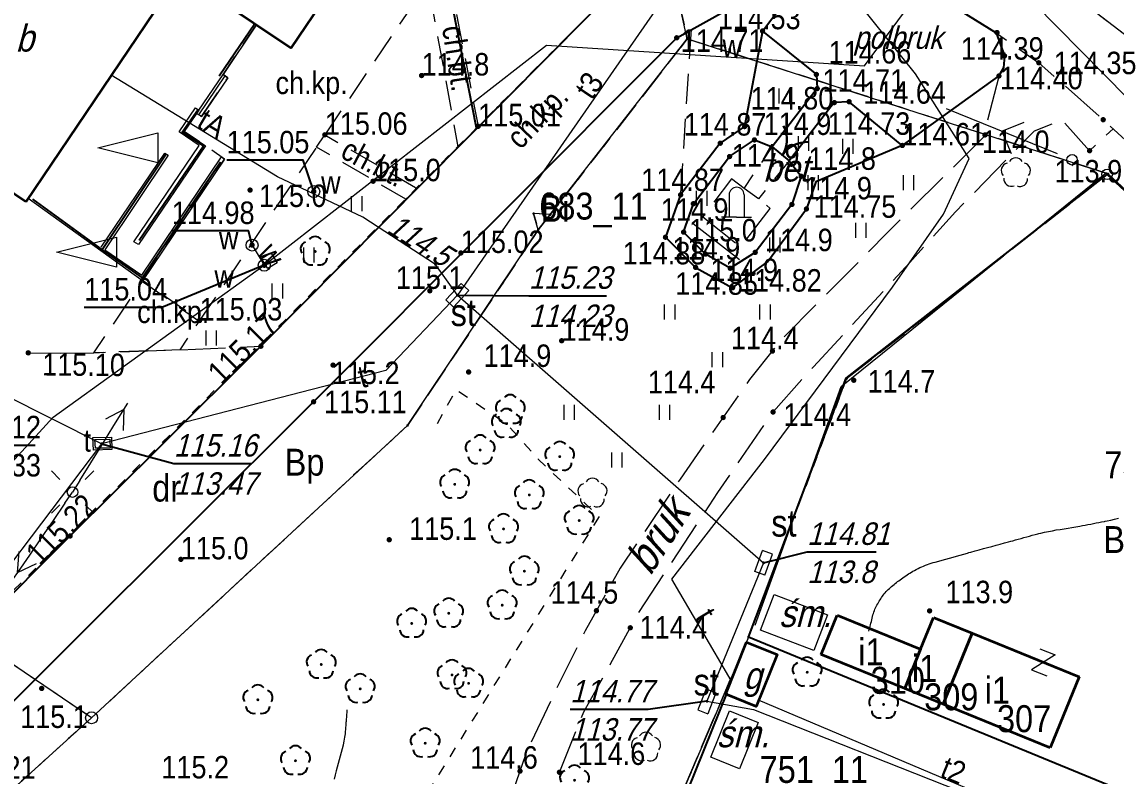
# Model space of a CAD drawing. Extents: x 6512885 to 6513481, y 5959590 to 5960000.
# Drawn here: x 6513349.7 to 6513422.7, y 5959840.3 to 5959890.6 of the extents above; entities that cross this region are included whole.
import ezdxf
from ezdxf.enums import TextEntityAlignment as Align

# ---------------------------------------------------------------- set-up
doc = ezdxf.new("R2010")
doc.units = 0
doc.header["$MEASUREMENT"] = 0
for name, pattern in [('2.0_1.0', [3, 2, -1]), ('217-1000', [2.8, 2.1, -0.7]), ('218-1000', [1.4, 0.7, -0.7]), ('219-1000', [0]), ('mz3.0_1.0', [4, 3, -1])]:
    doc.linetypes.add(name, pattern=pattern)
doc.layers.get('0').update_dxf_attribs({"color": 2, "linetype": 'CONTINUOUS', "lineweight": 5})
for name, color, linetype in [('202-Punkt graniczny stabilizowany trwale', 7, 'CONTINUOUS'), ('203-Punkt załamania granicy działki nie stabilizowany', 7, 'CONTINUOUS'), ('210-Oznaczenie użytku', 7, 'CONTINUOUS'), ('211-Nr działki', 7, 'CONTINUOUS'), ('217-Granica konturu klasyfikcyjnego', 7, 'CONTINUOUS'), ('218-Granica użytku', 7, 'CONTINUOUS'), ('219-Linia granicy', 7, 'CONTINUOUS'), ('312-Budynek (powierzchnia)', 7, 'CONTINUOUS'), ('312-Numer ewidencyjny budynku', 7, 'CONTINUOUS'), ('312-Numer ewidencyjny budynku-Atr124', 7, 'CONTINUOUS'), ('352-schody (powierzchnia)', 7, 'CONTINUOUS'), ('432-Jezdnia', 7, 'CONTINUOUS'), ('433-Chodnik', 7, 'CONTINUOUS'), ('449-Ściana oporowa rysunek', 7, 'CONTINUOUS'), ('510-Podpora jednosłupowa symb.-SEPOW', 7, 'CONTINUOUS'), ('516-Kierunek linii eN-SEPOW', 7, 'CONTINUOUS'), ('626-Punkt rzędnej przewodu-STPOD', 7, 'CONTINUOUS'), ('626-Punkt rzędnej przewodu-STPOD-Atr2', 7, 'CONTINUOUS'), ('626-Punkt rzędnej przewodu-STPOD-Atr3', 7, 'CONTINUOUS'), ('811-Warstwica ciągła linia', 7, 'CONTINUOUS'), ('903-Żywopłot', 7, 'CONTINUOUS'), ('905-Brama w ogrodzeniu', 7, 'CONTINUOUS'), ('926-Drzewo liściaste niepomierzone', 7, 'CONTINUOUS'), ('940-Trawnik symb.', 7, 'CONTINUOUS'), ('940-Trawnik symb. poj.', 7, 'CONTINUOUS'), ('991-Przehaczenie', 7, 'CONTINUOUS'), ('996-Tekst dodatkowy mały', 7, 'CONTINUOUS'), ('chodnik (powierzchnia)', 7, 'CONTINUOUS'), ('chodnik (powierzchnia)-Atr17', 7, 'CONTINUOUS'), ('drzewo liściaste (punkt)', 7, 'CONTINUOUS'), ('jezdnia (powierzchnia)', 7, 'CONTINUOUS'), ('komora podziemna - przewód wodociągowy (powierzchnia)', 7, 'CONTINUOUS'), ('krawężnik (linia)', 7, 'CONTINUOUS'), ('latarnia (punkt)', 7, 'CONTINUOUS'), ('ogrodzenie trwałe (linia)', 7, 'CONTINUOUS'), ('plac (powierzchnia)', 7, 'CONTINUOUS'), ('podjazd dla osób niepełnosprawnych (powierzchnia)', 7, 'CONTINUOUS'), ('podjazd dla osób niepełnosprawnych (powierzchnia) - symbol', 7, 'CONTINUOUS'), ('pomnik (punkt)', 7, 'CONTINUOUS'), ('przewód elektroenergetyczny niskiego napięcia (linia) - symbol', 7, 'CONTINUOUS'), ('przewód telekomunikacyjny (linia)', 7, 'CONTINUOUS'), ('przewód telekomunikacyjny (linia)-Atr1', 7, 'CONTINUOUS'), ('przewód wodociągowy (linia)', 7, 'CONTINUOUS'), ('przewód wodociągowy (linia)-Atr1', 7, 'CONTINUOUS'), ('punkt o określonej wysokości (sieć kanalizacyjna)-Atr2', 7, 'CONTINUOUS'), ('punkt o określonej wysokości (sieć kanalizacyjna)-Atr3', 7, 'CONTINUOUS'), ('punkt o określonej wysokości (sieć wodociągowa)', 7, 'CONTINUOUS'), ('punkt o określonej wysokości (sieć wodociągowa)-Atr2', 7, 'CONTINUOUS'), ('punkt wysokościowy naturalny', 7, 'CONTINUOUS'), ('punkt wysokościowy naturalny-Atr2', 7, 'CONTINUOUS'), ('punkt wysokościowy sztuczny', 7, 'CONTINUOUS'), ('punkt wysokościowy sztuczny-Atr2', 7, 'CONTINUOUS'), ('studzienka - przewód telekomunikacyjny (powierzchnia)', 7, 'CONTINUOUS'), ('szafa sterownicza - siec telekomunikacyjna (punkt)', 7, 'CONTINUOUS'), ('szafa sterownicza - siec telekomunikacyjna (punkt)-Atr17', 7, 'CONTINUOUS'), ('właz - siec telekomunikacyjna (powierzchnia)', 7, 'CONTINUOUS'), ('właz - siec telekomunikacyjna (powierzchnia)-Atr17', 7, 'CONTINUOUS'), ('właz okrągły - siec wodociągowa (punkt)', 7, 'CONTINUOUS'), ('właz okrągły - siec wodociągowa (punkt)-Atr17', 7, 'CONTINUOUS')]:
    doc.layers.add(name, color=color, linetype=linetype)
doc.styles.get("Standard").update_dxf_attribs({"font": 'txt', "width": 0.75})
doc.linetypes.add('902-1000', pattern='A,5,0,[1,ksztalty.shx,S=1,R=0,X=0,Y=0],5', length=10)
doc.linetypes.add('903-1000', pattern='A,0,-0.001,0,[6,ksztalty.shx,S=1,R=0,X=0,Y=0],-4.5', length=4.501)

# ---------------------------------------------------------------- blocks, each defined once
blk = doc.blocks.new('PW02')
at = {"linetype": 'Continuous', "lineweight": 13}
h = blk.add_hatch(color=0, dxfattribs=at)
edge = h.paths.add_edge_path()
edge.add_arc((0, 0), 0.18, 0, 360)
blk = doc.blocks.new('PW01')
at = {"linetype": 'Continuous', "lineweight": 13}
h = blk.add_hatch(color=0, dxfattribs=at)
edge = h.paths.add_edge_path()
edge.add_arc((0, 0), 0.18, 0, 360)
blk = doc.blocks.new('SM01')
at = {"color": 0, "linetype": 'Continuous', "lineweight": 13}
for p, q in [((-0.848, 0.848), (-1.414, 1.414)), ((0.849, 0.848), (1.414, 1.414)), ((-0.848, -0.849), (-1.414, -1.414)), ((0.849, -0.849), (1.414, -1.414))]:
    blk.add_line(p, q, dxfattribs=at)
blk.add_circle((0, 0), 0.35, dxfattribs=at)
blk = doc.blocks.new('621')
at = {"linetype": 'Continuous', "lineweight": 0}
h = blk.add_hatch(color=0, dxfattribs=at)
edge = h.paths.add_edge_path()
edge.add_arc((0, 0), 0.1, 0, 360)
blk = doc.blocks.new('940P')
at = {"color": 0, "linetype": 'Continuous', "lineweight": 0}
for p, q in [((-0.35, -0.5), (-0.35, 0.5)), ((0.35, -0.5), (0.35, 0.5))]:
    blk.add_line(p, q, dxfattribs=at)
blk = doc.blocks.new('US22')
at = {"color": 0, "linetype": 'Continuous', "lineweight": 0}
blk.add_circle((0, 0), 0.4, dxfattribs=at)
blk = doc.blocks.new('OP021')
at = {"linetype": 'Continuous', "lineweight": 13}
h = blk.add_hatch(color=0, dxfattribs=at)
edge = h.paths.add_edge_path()
edge.add_arc((0, 0), 0.1, 0, 360)
at = {"color": 0, "linetype": 'Continuous', "lineweight": -3}
for centre, start, end in [((0, 0.5), 38.316, 141.684), ((-0.476, 0.154), 110.388, 213.756), ((0.476, 0.154), 326.244, 69.612), ((-0.294, -0.404), 182.272, 285.64), ((0.294, -0.404), 254.36, 357.728), ((0.294, -0.404), 254.36, 357.728)]:
    blk.add_arc(centre, 0.5, start, end, dxfattribs=at)
blk = doc.blocks.new('US19')
at = {"color": 0, "linetype": 'Continuous', "lineweight": 13}
for p, q in [((-0.75, -0.35), (-0.75, 0.35)), ((-0.75, 0.35), (0.75, 0.35)), ((0.75, -0.35), (0.75, 0.35)), ((-0.75, -0.35), (0.75, -0.35))]:
    blk.add_line(p, q, dxfattribs=at)
blk = doc.blocks.new('926')
at = {"color": 0, "linetype": 'Continuous', "lineweight": 0}
for centre, start, end in [((0.007, 0.5), 30.77, 149.231), ((-0.469, 0.152), 103.052, 221.335), ((0.482, 0.157), 318.939, 77.555), ((-0.292, -0.401), 174.173, 292.616), ((0.296, -0.408), 246.131, 4.522)]:
    blk.add_arc(centre, 0.5, start, end, dxfattribs=at)
blk = doc.blocks.new('940')
at = {"color": 0, "linetype": 'Continuous', "lineweight": 0}
for p, q in [((-3.53, 2.68), (-3.53, 3.68)), ((-2.83, 2.68), (-2.83, 3.68)), ((2.83, 2.68), (2.83, 3.68)), ((3.53, 2.68), (3.53, 3.68)), ((-0.35, -0.5), (-0.35, 0.5)), ((0.35, -0.5), (0.35, 0.5))]:
    blk.add_line(p, q, dxfattribs=at)
blk = doc.blocks.new('OO04')
at = {"color": 0, "linetype": 'Continuous', "lineweight": 13}
for p, q in [((-0.5, 1.5), (-0.5, 0)), ((0.5, 1.5), (0.5, 0)), ((0, 0), (-1, 0)), ((0, 0), (1, 0))]:
    blk.add_line(p, q, dxfattribs=at)
blk.add_arc((0, 1.5), 0.5, 0, 180, dxfattribs=at)
blk = doc.blocks.new('905')
at = {"color": 0, "linetype": 'Continuous', "lineweight": 30}
for centre, start, end in [((-2, 0), 0, 60), ((2, 0), 120, 180)]:
    blk.add_arc(centre, 2, start, end, dxfattribs=at)
blk = doc.blocks.new('991')
at = {"color": 0, "linetype": 'Continuous', "lineweight": 0}
for p, q in [((-0.55, 0.75), (0.55, 0.75)), ((0.55, 0.75), (-0.55, -0.75)), ((-0.55, -0.75), (0.55, -0.75))]:
    blk.add_line(p, q, dxfattribs=at)
blk = doc.blocks.new('510')
at = {"color": 0, "linetype": 'Continuous', "lineweight": 0}
blk.add_circle((0, 0), 0.35, dxfattribs=at)
blk = doc.blocks.new('516')
at = {"color": 0, "linetype": 'Continuous', "lineweight": 0}
for p, q in [((5.05, 0), (3.919, 1.131)), ((1.05, 0), (9.05, 0)), ((5.05, 0), (3.919, -1.131))]:
    blk.add_line(p, q, dxfattribs=at)
blk = doc.blocks.new('BP15')
at = {"color": 0, "linetype": 'Continuous', "lineweight": 13}
blk.add_lwpolyline([(0, -1), (-4, 0), (0, 1), (0, -1)], close=True, dxfattribs=at)
blk = doc.blocks.new('PE04')
at = {"color": 0, "linetype": 'Continuous', "lineweight": 13}
for p, q in [((0.9, 0), (0, 0)), ((0.9, 0), (2.3, 0)), ((2.3, 0), (3.7, 0)), ((3.7, 0), (5.1, 0)), ((5.1, 0), (6.5, 0)), ((6.5, 0), (5.288, 0.7)), ((6.5, 0), (5.288, -0.7)), ((6.5, 0), (7, 0))]:
    blk.add_line(p, q, dxfattribs=at)
blk = doc.blocks.new('203')
at = {"linetype": 'Continuous', "lineweight": 0}
h = blk.add_hatch(color=0, dxfattribs=at)
edge = h.paths.add_edge_path()
edge.add_arc((0, 0), 0.09, 0, 360)
blk = doc.blocks.new('202')
at = {"color": 0, "linetype": 'Continuous', "lineweight": 0}
blk.add_circle((0, 0), 0.4, dxfattribs=at)

msp = doc.modelspace()

# ---------------------------------------------------------------- linework, layer by layer
at = {"layer": '217-Granica konturu klasyfikcyjnego', "color": 3, "linetype": '217-1000', "lineweight": 13, "flags": 128}
for points in [[(6513394.07, 5959889.49), (6513384.93, 5959877.75)], [(6513422.16, 5959880.47), (6513394.07, 5959889.49)], [(6513404.71, 5959866.8), (6513422.16, 5959880.47)], [(6513384.93, 5959877.75), (6513384.13, 5959876.74)], [(6513384.13, 5959876.74), (6513375.4, 5959863.67)], [(6513398.16, 5959849.54), (6513404.71, 5959866.8)], [(6513375.4, 5959863.67), (6513354.31, 5959844.15)], [(6513389.55, 5959829.3), (6513398.16, 5959849.54)], [(6513354.31, 5959844.15), (6513277.37, 5959774.45)]]:
    msp.add_lwpolyline(points, dxfattribs=at)
at = {"layer": '218-Granica użytku', "color": 3, "linetype": '218-1000', "lineweight": 13, "flags": 128}
for points in [[(6513408.26, 5959901.28), (6513430.04, 5959884.61)], [(6513392.81, 5959895.21), (6513393.98, 5959889.9)], [(6513364.82, 5959868.3), (6513390.13, 5959893.71)], [(6513369.13, 5959865.25), (6513393.37, 5959889.56)], [(6513394.07, 5959889.49), (6513384.93, 5959877.75)], [(6513393.37, 5959889.56), (6513393.98, 5959889.9)], [(6513393.98, 5959889.9), (6513394.07, 5959889.49)], [(6513422.16, 5959880.47), (6513394.07, 5959889.49)], [(6513422.16, 5959880.47), (6513404.71, 5959866.8)], [(6513445.49, 5959858.87), (6513422.16, 5959880.47)], [(6513384.93, 5959877.75), (6513383.82, 5959877.82)], [(6513383.82, 5959877.82), (6513384.13, 5959876.74)], [(6513384.13, 5959876.74), (6513384.93, 5959877.75)], [(6513384.13, 5959876.74), (6513375.4, 5959863.67)], [(6513346.13, 5959849.7), (6513364.82, 5959868.3)], [(6513404.71, 5959866.8), (6513398.16, 5959849.54)], [(6513377.4, 5959863.81), (6513378.65, 5959866.07), (6513382, 5959863.79), (6513384.13, 5959861.41), (6513388.19, 5959857.58), (6513353.04, 5959801.06)], [(6513350.53, 5959846.71), (6513369.13, 5959865.25)], [(6513375.4, 5959863.67), (6513354.31, 5959844.15)], [(6513350.53, 5959846.71), (6513346.13, 5959849.7)], [(6513398.16, 5959849.54), (6513389.55, 5959829.3)], [(6513398.16, 5959849.54), (6513426.13, 5959838.03)], [(6513350.53, 5959846.71), (6513344.5, 5959840.69)], [(6513354.31, 5959844.15), (6513350.53, 5959846.71)], [(6513354.31, 5959844.15), (6513277.37, 5959774.45)]]:
    msp.add_lwpolyline(points, dxfattribs=at)
at = {"layer": '219-Linia granicy', "color": 7, "linetype": '219-1000', "lineweight": 13, "flags": 128}
for points in [[(6513394.07, 5959889.49), (6513377.85, 5959963.02)], [(6513408.26, 5959901.28), (6513430.04, 5959884.61)], [(6513384.93, 5959877.75), (6513394.07, 5959889.49)], [(6513394.07, 5959889.49), (6513422.16, 5959880.47)], [(6513422.16, 5959880.47), (6513404.71, 5959866.8)], [(6513445.49, 5959858.87), (6513422.16, 5959880.47)], [(6513384.13, 5959876.74), (6513383.82, 5959877.82)], [(6513384.93, 5959877.75), (6513383.82, 5959877.82)], [(6513384.13, 5959876.74), (6513384.93, 5959877.75)], [(6513354.31, 5959844.15), (6513306.36, 5959876.67)], [(6513375.4, 5959863.67), (6513384.13, 5959876.74)], [(6513398.16, 5959849.54), (6513404.71, 5959866.8)], [(6513354.31, 5959844.15), (6513375.4, 5959863.67)], [(6513398.16, 5959849.54), (6513389.55, 5959829.3)], [(6513398.16, 5959849.54), (6513426.13, 5959838.03)], [(6513354.31, 5959844.15), (6513277.37, 5959774.45)]]:
    msp.add_lwpolyline(points, dxfattribs=at)
at = {"layer": '312-Budynek (powierzchnia)', "color": 7, "linetype": 'Continuous', "lineweight": 35, "flags": 128}
for points in [[(6513372.56, 5959896.19), (6513367.61, 5959888.86)], [(6513360.19, 5959893.86), (6513349.91, 5959878.6)], [(6513367.61, 5959888.86), (6513360.19, 5959893.86)], [(6513349.91, 5959878.6), (6513348.47, 5959879.59)], [(6513403.01, 5959848.38), (6513404.07, 5959851)], [(6513404.07, 5959851), (6513409.65, 5959848.73)], [(6513409.65, 5959848.73), (6513410.51, 5959850.84)], [(6513410.51, 5959850.84), (6513413.09, 5959849.79)], [(6513413.09, 5959849.79), (6513411.16, 5959845.06)], [(6513411.16, 5959845.06), (6513413.09, 5959849.79)], [(6513413.09, 5959849.79), (6513420.23, 5959846.88)], [(6513409.65, 5959848.73), (6513408.59, 5959846.1)], [(6513408.59, 5959846.1), (6513409.65, 5959848.73)], [(6513408.59, 5959846.1), (6513403.01, 5959848.38)], [(6513420.23, 5959846.88), (6513418.3, 5959842.15)], [(6513411.16, 5959845.06), (6513408.59, 5959846.1)], [(6513418.3, 5959842.15), (6513411.16, 5959845.06)]]:
    msp.add_lwpolyline(points, dxfattribs=at)
msp.add_lwpolyline([(6513398.03, 5959849.2), (6513400.07, 5959848.38), (6513398.68, 5959844.91), (6513396.64, 5959845.73)], close=True, dxfattribs=at)
at = {"layer": '352-schody (powierzchnia)', "color": 7, "linetype": 'Continuous', "lineweight": 18}
for p, q in [((6513361.46, 5959884.73), (6513363.09, 5959887.11)), ((6513361.48, 5959884.41), (6513363.23, 5959887.01)), ((6513363.4, 5959886.89), (6513361.65, 5959884.31)), ((6513363.09, 5959887.11), (6513363.4, 5959886.89)), ((6513361.32, 5959884.51), (6513361.46, 5959884.73)), ((6513361.65, 5959884.31), (6513361.32, 5959884.51))]:
    msp.add_line(p, q, dxfattribs=at)
at = {"layer": '449-Ściana oporowa rysunek', "color": 7, "linetype": 'Continuous', "lineweight": 13, "flags": 128}
for points in [[(6513399.88, 5959852.39), (6513403.44, 5959851.02), (6513402.53, 5959848.64), (6513398.97, 5959850.01)], [(6513396.9, 5959844.62), (6513398.81, 5959843.84), (6513397.55, 5959840.75), (6513395.64, 5959841.52)]]:
    msp.add_lwpolyline(points, close=True, dxfattribs=at)
at = {"layer": '626-Punkt rzędnej przewodu-STPOD-Atr2', "color": 30, "flags": 128}
for points in [[(6513378.73, 5959872.37), (6513383.5, 5959872.33), (6513388.687, 5959872.33)], [(6513354.98, 5959862.45), (6513359.81, 5959861.13), (6513365.007, 5959861.13)], [(6513399.17, 5959854.5), (6513402.08, 5959855.23), (6513406.682, 5959855.23)], [(6513395.39, 5959845.25), (6513391.46, 5959844.71), (6513386.263, 5959844.71)]]:
    msp.add_lwpolyline(points, dxfattribs=at)
at = {"layer": '811-Warstwica ciągła linia', "color": 32, "linetype": 'Continuous', "lineweight": 13, "flags": 128}
for points in [[(6513406.2, 5959849.93), (6513406.227, 5959850.039), (6513406.254, 5959850.148), (6513406.281, 5959850.257), (6513406.308, 5959850.366), (6513406.335, 5959850.475), (6513406.362, 5959850.584), (6513406.389, 5959850.693), (6513406.416, 5959850.802), (6513406.443, 5959850.911), (6513406.47, 5959851.02), (6513406.497, 5959851.116), (6513406.528, 5959851.211), (6513406.564, 5959851.304), (6513406.603, 5959851.396), (6513406.646, 5959851.487), (6513406.691, 5959851.576), (6513406.739, 5959851.665), (6513406.788, 5959851.754), (6513406.839, 5959851.842), (6513406.89, 5959851.93), (6513406.942, 5959852.016), (6513406.994, 5959852.101), (6513407.049, 5959852.185), (6513407.105, 5959852.267), (6513407.162, 5959852.347), (6513407.223, 5959852.426), (6513407.285, 5959852.502), (6513407.351, 5959852.577), (6513407.419, 5959852.65), (6513407.49, 5959852.72), (6513407.565, 5959852.79), (6513407.641, 5959852.858), (6513407.718, 5959852.925), (6513407.796, 5959852.99), (6513407.875, 5959853.054), (6513407.954, 5959853.117), (6513408.034, 5959853.179), (6513408.116, 5959853.24), (6513408.197, 5959853.3), (6513408.28, 5959853.36), (6513408.374, 5959853.427), (6513408.467, 5959853.494), (6513408.561, 5959853.561), (6513408.655, 5959853.626), (6513408.75, 5959853.691), (6513408.845, 5959853.754), (6513408.942, 5959853.815), (6513409.04, 5959853.876), (6513409.139, 5959853.934), (6513409.24, 5959853.99), (6513409.361, 5959854.054), (6513409.482, 5959854.115), (6513409.605, 5959854.175), (6513409.728, 5959854.231), (6513409.853, 5959854.285), (6513409.978, 5959854.336), (6513410.104, 5959854.384), (6513410.232, 5959854.429), (6513410.36, 5959854.471), (6513410.49, 5959854.51), (6513410.62, 5959854.547), (6513410.859, 5959854.615), (6513411.098, 5959854.683), (6513411.337, 5959854.751), (6513411.576, 5959854.818), (6513411.814, 5959854.885), (6513412.053, 5959854.952), (6513412.293, 5959855.019), (6513412.532, 5959855.085), (6513412.771, 5959855.15), (6513412.88, 5959855.18), (6513413.011, 5959855.216), (6513413.29, 5959855.292), (6513413.569, 5959855.368), (6513413.848, 5959855.444), (6513414.127, 5959855.52), (6513414.406, 5959855.596), (6513414.685, 5959855.672), (6513414.964, 5959855.748), (6513415.243, 5959855.824), (6513415.522, 5959855.9), (6513415.67, 5959855.94), (6513415.801, 5959855.976), (6513415.987, 5959856.027), (6513416.174, 5959856.079), (6513416.361, 5959856.131), (6513416.547, 5959856.183), (6513416.734, 5959856.235), (6513416.921, 5959856.286), (6513417.108, 5959856.337), (6513417.296, 5959856.387), (6513417.483, 5959856.436), (6513417.54, 5959856.45), (6513417.671, 5959856.482), (6513417.929, 5959856.541), (6513418.188, 5959856.595), (6513418.448, 5959856.644), (6513418.708, 5959856.69), (6513418.969, 5959856.733), (6513419.23, 5959856.776), (6513419.492, 5959856.818), (6513419.752, 5959856.862), (6513420.013, 5959856.907), (6513420.14, 5959856.93), (6513420.273, 5959856.955), (6513420.456, 5959856.989), (6513420.639, 5959857.022), (6513420.822, 5959857.056), (6513421.005, 5959857.09), (6513421.188, 5959857.124), (6513421.371, 5959857.158), (6513421.554, 5959857.192), (6513421.737, 5959857.226), (6513421.92, 5959857.261), (6513421.97, 5959857.27), (6513422.103, 5959857.296), (6513422.353, 5959857.351), (6513422.602, 5959857.412), (6513422.85, 5959857.479)], [(6513370.522, 5959840.049), (6513370.593, 5959840.338), (6513370.66, 5959840.61), (6513370.664, 5959840.627), (6513370.728, 5959840.873), (6513370.795, 5959841.119), (6513370.864, 5959841.364), (6513370.932, 5959841.609), (6513371, 5959841.855), (6513371.063, 5959842.101), (6513371.122, 5959842.348), (6513371.174, 5959842.596), (6513371.218, 5959842.846), (6513371.25, 5959843.08), (6513371.252, 5959843.097), (6513371.261, 5959843.181), (6513371.269, 5959843.265), (6513371.277, 5959843.349), (6513371.284, 5959843.433), (6513371.29, 5959843.517), (6513371.296, 5959843.601), (6513371.302, 5959843.685), (6513371.309, 5959843.769), (6513371.315, 5959843.853), (6513371.32, 5959843.92), (6513371.321, 5959843.938), (6513371.327, 5959844.014), (6513371.333, 5959844.09), (6513371.339, 5959844.166), (6513371.345, 5959844.242), (6513371.351, 5959844.318), (6513371.357, 5959844.394), (6513371.363, 5959844.47), (6513371.369, 5959844.546), (6513371.375, 5959844.622), (6513371.38, 5959844.68)]]:
    msp.add_lwpolyline(points, dxfattribs=at)
at = {"layer": '903-Żywopłot', "color": 7, "linetype": '903-1000', "lineweight": 13, "flags": 128}
for points in [[(6513398.6, 5959850.34), (6513404.35, 5959866.28), (6513422.07, 5959880.57)], [(6513394.47, 5959877.15), (6513397.57, 5959874.75)]]:
    msp.add_lwpolyline(points, dxfattribs=at)
at = {"layer": 'chodnik (powierzchnia)', "color": 7, "linetype": '2.0_1.0', "lineweight": 18, "flags": 128}
for points in [[(6513357.59, 5959873.43), (6513357.7, 5959873.33), (6513363.19, 5959881.45), (6513361.91, 5959882.35), (6513360.48, 5959883.31), (6513361.32, 5959884.51), (6513361.65, 5959884.31), (6513363.4, 5959886.89), (6513363.09, 5959887.11), (6513365.3, 5959890.41), (6513367.61, 5959888.86), (6513372.56, 5959896.19), (6513372.43, 5959896.28), (6513376.06, 5959901.67), (6513377.15, 5959900.86), (6513380.4, 5959898.68), (6513376.76, 5959893.27), (6513369.88, 5959883.08), (6513369.32, 5959882.26), (6513361.52, 5959870.68)], [(6513376.76, 5959893.27), (6513377.91, 5959894.98), (6513380.12, 5959883.65), (6513378.79, 5959882.28)], [(6513369.32, 5959882.26), (6513369.88, 5959883.08), (6513376.02, 5959879.51), (6513375.29, 5959878.78)], [(6513357.71, 5959873.29), (6513361.49, 5959870.64), (6513360.19, 5959868.72), (6513354.45, 5959868.53)]]:
    msp.add_lwpolyline(points, close=True, dxfattribs=at)
msp.add_lwpolyline([(6513394.33, 5959890.14), (6513393.62, 5959879.19)], dxfattribs=at)
at = {"layer": 'jezdnia (powierzchnia)', "color": 7, "linetype": 'mz3.0_1.0', "lineweight": 18, "flags": 128}
for points in [[(6513406.07, 5959895.23), (6513406.11, 5959895.23), (6513414.7, 5959889.9), (6513417.54, 5959887.89), (6513421.84, 5959884.09), (6513448.14, 5959859.89)], [(6513414.87, 5959886.97), (6513413.82, 5959882.9), (6513407.42, 5959876.53), (6513400.38, 5959869.41), (6513398.23, 5959866.74), (6513393.6, 5959860.09), (6513389.6, 5959854.15), (6513387.26, 5959849.95), (6513385.25, 5959845.91), (6513383.35, 5959841.86), (6513381.52, 5959836.65), (6513380.3, 5959833.48), (6513378.79, 5959826.8), (6513376.41, 5959816.94), (6513373.83, 5959806.19), (6513372.16, 5959798.98), (6513369.33, 5959786.71), (6513366.43, 5959774.36), (6513363.92, 5959763.66), (6513361.4, 5959751.48), (6513359.83, 5959744.17)], [(6513362.56, 5959743.18), (6513365.51, 5959757.03), (6513369.63, 5959776.37), (6513372.13, 5959786.97), (6513375.4, 5959801.18), (6513378.35, 5959813.43), (6513382.01, 5959828.52), (6513382.81, 5959832.41), (6513384.9, 5959838.92), (6513387.16, 5959844.54), (6513388.96, 5959847.75), (6513390.8, 5959851.13), (6513396.12, 5959859.19), (6513399.82, 5959864.6), (6513402.49, 5959867.59), (6513408.94, 5959874.56), (6513411.97, 5959877.93), (6513417.25, 5959883.34), (6513419.1, 5959884.07), (6513420.93, 5959882.02), (6513422.5, 5959883.48)], [(6513397.87, 5959879.5), (6513397.02, 5959880.13), (6513395.12, 5959877.6), (6513397.64, 5959875.6), (6513399.61, 5959878.17), (6513398.83, 5959878.8)]]:
    msp.add_lwpolyline(points, dxfattribs=at)
msp.add_lwpolyline([(6513399.75, 5959882.28), (6513400.87, 5959881.34), (6513398.83, 5959878.8), (6513397.87, 5959879.5)], close=True, dxfattribs=at)
at = {"layer": 'komora podziemna - przewód wodociągowy (powierzchnia)', "color": 5, "linetype": 'Continuous', "lineweight": 18, "flags": 128}
msp.add_lwpolyline([(6513366.27, 5959875.2), (6513366.69, 5959874.54), (6513366.08, 5959874.15), (6513365.66, 5959874.81)], close=True, dxfattribs=at)
at = {"layer": 'krawężnik (linia)', "color": 7, "linetype": 'Continuous', "lineweight": 25, "flags": 128}
for points in [[(6513316.24, 5959812.53), (6513344.5, 5959840.69), (6513369.13, 5959865.25), (6513393.37, 5959889.56), (6513401.97, 5959894.36), (6513402.31, 5959894.3), (6513403.99, 5959895.16), (6513406.07, 5959895.23), (6513401.6, 5959904.9), (6513399.83, 5959904.95)], [(6513399.83, 5959904.95), (6513397.02, 5959900.88), (6513398.44, 5959899.95), (6513398.85, 5959898.6), (6513390.13, 5959893.71), (6513365.61, 5959868.96)], [(6513380.01, 5959883.55), (6513377.16, 5959898.06)], [(6513399.1, 5959890.01), (6513402.35, 5959894.31), (6513404.02, 5959895.2), (6513406.11, 5959895.23), (6513414.7, 5959889.9), (6513415.25, 5959888.35), (6513415.18, 5959887.56), (6513414.88, 5959887.01), (6513408.43, 5959882.37), (6513402.65, 5959879.94), (6513402.03, 5959878.13)], [(6513399.1, 5959890.01), (6513397.9, 5959883.63), (6513396.28, 5959882.52), (6513393.63, 5959879.07), (6513392.62, 5959876.24), (6513394.63, 5959874.23), (6513397.1, 5959872.87), (6513399.42, 5959874.59), (6513402.03, 5959878.13)], [(6513399.1, 5959890.01), (6513402.69, 5959887.11), (6513402.75, 5959886.17), (6513399.75, 5959882.28)], [(6513408.43, 5959882.37), (6513404.88, 5959885.29), (6513403.89, 5959885.23), (6513400.87, 5959881.34)], [(6513347.09, 5959850.52), (6513352.88, 5959856.29), (6513358.96, 5959862.34), (6513365.61, 5959868.96)]]:
    msp.add_lwpolyline(points, dxfattribs=at)
at = {"layer": 'ogrodzenie trwałe (linia)', "color": 7, "linetype": '902-1000', "lineweight": 25, "flags": 128}
for points in [[(6513362.82, 5959887.03), (6513365.2, 5959890.51)], [(6513357.49, 5959876.04), (6513361.77, 5959882.34), (6513360.36, 5959883.26), (6513361.4, 5959884.75)], [(6513359.29, 5959881.78), (6513355.02, 5959875.4)], [(6513350.36, 5959878.79), (6513355.02, 5959875.4), (6513357.68, 5959873.52), (6513362.91, 5959881.27)], [(6513396.71, 5959845.81), (6513389.97, 5959829.1), (6513416.52, 5959816.18), (6513418.57, 5959815.53)]]:
    msp.add_lwpolyline(points, dxfattribs=at)
for points in [[(6513398.56, 5959882.74), (6513399.75, 5959882.28), (6513400.87, 5959881.34), (6513401.68, 5959880.31), (6513401.06, 5959878.43), (6513398.61, 5959875.23), (6513396.94, 5959874.17), (6513395.29, 5959875.12), (6513393.83, 5959876.58), (6513394.48, 5959878.48), (6513396.9, 5959881.63)], [(6513445.49, 5959858.87), (6513439.69, 5959839.59), (6513426.13, 5959838.03), (6513398.16, 5959849.54), (6513404.69, 5959866.83), (6513422.1, 5959880.44)]]:
    msp.add_lwpolyline(points, close=True, dxfattribs=at)
at = {"layer": 'plac (powierzchnia)', "color": 7, "linetype": 'mz3.0_1.0', "lineweight": 18, "flags": 128}
msp.add_lwpolyline([(6513352.25, 5959868.5), (6513354.45, 5959868.53), (6513360.19, 5959868.72), (6513365.61, 5959868.96), (6513358.96, 5959862.34), (6513352.88, 5959856.29), (6513347.09, 5959850.52), (6513341.7, 5959845.14), (6513335.77, 5959839.22), (6513329.68, 5959833.13), (6513323.14, 5959826.6), (6513321.66, 5959825.09), (6513318.78, 5959827.04), (6513318.58, 5959827.24), (6513318.48, 5959827.56), (6513318.45, 5959827.87), (6513318.58, 5959828.14), (6513323.5, 5959835.44), (6513327.56, 5959841.52), (6513327.69, 5959841.81), (6513327.78, 5959842.09), (6513327.79, 5959842.38), (6513327.68, 5959842.65), (6513327.51, 5959842.87), (6513327.23, 5959843.1), (6513322.97, 5959846.04), (6513318.18, 5959849.16), (6513317.81, 5959849.33), (6513317.58, 5959849.33), (6513317.3, 5959849.3), (6513317.04, 5959849.21), (6513316.84, 5959849.06), (6513315.91, 5959847.6), (6513315.83, 5959847.46), (6513301.02, 5959857.43), (6513301.01, 5959857.74), (6513301.36, 5959863.6), (6513306.31, 5959873.61), (6513310.75, 5959882.53), (6513316.89, 5959890.34), (6513320.7, 5959886.32), (6513327.05, 5959881.94), (6513331.11, 5959879.26), (6513334.17, 5959877.14), (6513335, 5959876.58), (6513335.19, 5959876.85), (6513341.76, 5959872.37), (6513341.65, 5959872.1), (6513343.21, 5959871.13), (6513344.98, 5959870.1), (6513346.28, 5959869.47), (6513347.76, 5959868.92), (6513348.98, 5959868.64), (6513350.08, 5959868.52)], close=True, dxfattribs=at)
at = {"layer": 'podjazd dla osób niepełnosprawnych (powierzchnia)', "color": 7, "linetype": 'Continuous', "lineweight": 18, "flags": 128}
msp.add_lwpolyline([(6513354.95, 5959875.57), (6513359.21, 5959881.85), (6513359.43, 5959881.72), (6513355.19, 5959875.4), (6513357.66, 5959873.7), (6513362.98, 5959881.61), (6513363.19, 5959881.45), (6513357.7, 5959873.33), (6513350.07, 5959878.83), (6513360.19, 5959893.86), (6513365.3, 5959890.41), (6513363.09, 5959887.11)], dxfattribs=at)
msp.add_lwpolyline([(6513357.44, 5959875.76), (6513357.14, 5959875.94), (6513361.49, 5959882.36), (6513360.15, 5959883.28), (6513361.24, 5959884.88), (6513361.46, 5959884.73), (6513360.48, 5959883.31), (6513361.91, 5959882.35)], close=True, dxfattribs=at)
at = {"layer": 'przewód telekomunikacyjny (linia)', "color": 30, "linetype": 'Continuous', "lineweight": 18, "flags": 128}
for points in [[(6513393.04, 5959853.41), (6513399.22, 5959861.39), (6513407.77, 5959872.91), (6513411.17, 5959877.77), (6513412.9, 5959881.49), (6513409.31, 5959887.16), (6513400.92, 5959897.61), (6513393.29, 5959920.88), (6513385.53, 5959940.46), (6513379.74, 5959959.35), (6513378.12, 5959963.06), (6513374.502, 5959968.09)], [(6513386.26, 5959945.02), (6513400.52, 5959914.36), (6513399.92, 5959902.91), (6513378.73, 5959872.37)], [(6513378.73, 5959872.37), (6513377.27, 5959874.43), (6513372.41, 5959877.59), (6513366.72, 5959880.27), (6513355.61, 5959887.06)], [(6513354.98, 5959862.45), (6513332.14, 5959873.93), (6513314.63, 5959848.92), (6513314.81, 5959846.89)], [(6513378.73, 5959872.37), (6513373.95, 5959867.34), (6513354.98, 5959862.45)], [(6513378.73, 5959872.37), (6513399.17, 5959854.5), (6513395.39, 5959845.25), (6513398.5, 5959844.7), (6513425.96, 5959833.83), (6513438.35, 5959831.16)], [(6513354.98, 5959862.45), (6513333.54, 5959834.13), (6513323.49, 5959840.28)], [(6513397, 5959846.64), (6513393.04, 5959853.41)], [(6513425.96, 5959833.83), (6513398.84, 5959845.33)]]:
    msp.add_lwpolyline(points, dxfattribs=at)
at = {"layer": 'przewód wodociągowy (linia)', "color": 5, "linetype": 'Continuous', "lineweight": 18, "flags": 128}
for points in [[(6513422.06, 5959923.96), (6513407.84, 5959901.41), (6513443.81, 5959864.89)], [(6513324.62, 5959834.52), (6513351.74, 5959864.23), (6513365.84, 5959874.37), (6513384.67, 5959889.06), (6513405.91, 5959887.68), (6513412.52, 5959896.64)], [(6513365.02, 5959875.72), (6513365.84, 5959874.37)]]:
    msp.add_lwpolyline(points, dxfattribs=at)
at = {"layer": 'punkt o określonej wysokości (sieć kanalizacyjna)-Atr2', "color": 7, "flags": 128}
msp.add_lwpolyline([(6513344.38, 5959862.97), (6513345.41, 5959862.35), (6513350.533, 5959862.35)], dxfattribs=at)
at = {"layer": 'punkt o określonej wysokości (sieć wodociągowa)-Atr2', "color": 7, "flags": 128}
for points in [[(6513369.14, 5959879.29), (6513368.44, 5959881.38), (6513363.328, 5959881.38)], [(6513365.02, 5959875.72), (6513364.79, 5959876.66), (6513359.667, 5959876.66)], [(6513365.84, 5959874.37), (6513359, 5959871.55), (6513353.824, 5959871.55)]]:
    msp.add_lwpolyline(points, dxfattribs=at)
at = {"layer": 'studzienka - przewód telekomunikacyjny (powierzchnia)', "color": 30, "linetype": 'Continuous', "lineweight": 18, "flags": 128}
msp.add_lwpolyline([(6513354.39, 5959862.87), (6513355.64, 5959862.89), (6513355.67, 5959862.06), (6513354.43, 5959862.02)], close=True, dxfattribs=at)
at = {"layer": 'właz - siec telekomunikacyjna (powierzchnia)', "color": 7, "linetype": 'Continuous', "lineweight": 13, "flags": 128}
msp.add_lwpolyline([(6513354.52, 5959862.74), (6513355.52, 5959862.75), (6513355.55, 5959862.15), (6513354.57, 5959862.15)], close=True, dxfattribs=at)

# ---------------------------------------------------------------- block references
at = {"layer": '202-Punkt graniczny stabilizowany trwale', "color": 7, "linetype": 'Continuous', "lineweight": 13}
msp.add_blockref('202', (6513354.31, 5959844.15), dxfattribs=at)
at = {"layer": '203-Punkt załamania granicy działki nie stabilizowany', "color": 7, "linetype": 'Continuous', "lineweight": 13}
for p in [(6513394.07, 5959889.49), (6513422.16, 5959880.47), (6513383.82, 5959877.82), (6513384.93, 5959877.75), (6513384.13, 5959876.74), (6513404.71, 5959866.8), (6513375.4, 5959863.67), (6513398.16, 5959849.54)]:
    msp.add_blockref('203', p, dxfattribs=at)
at = {"layer": '510-Podpora jednosłupowa symb.-SEPOW', "color": 7, "linetype": 'Continuous', "lineweight": 13}
for p in [(6513419.76, 5959881.41), (6513422.1, 5959880.44)]:
    msp.add_blockref('510', p, dxfattribs=at)
at = {"layer": '516-Kierunek linii eN-SEPOW', "color": 7, "linetype": 'Continuous', "lineweight": 13, "rotation": 157.857}
msp.add_blockref('516', (6513419.76, 5959881.41), dxfattribs=at)
at = {"layer": '626-Punkt rzędnej przewodu-STPOD', "color": 30, "linetype": 'Continuous', "lineweight": 13}
for p in [(6513377.27, 5959874.43), (6513378.73, 5959872.37), (6513354.98, 5959862.45), (6513399.17, 5959854.5), (6513395.39, 5959845.25)]:
    msp.add_blockref('621', p, dxfattribs=at)
at = {"layer": '905-Brama w ogrodzeniu', "color": 7, "linetype": 'Continuous', "lineweight": 25, "rotation": 327.439}
msp.add_blockref('905', (6513400.41, 5959881.68), dxfattribs=at)
at = {"layer": '926-Drzewo liściaste niepomierzone', "color": 7, "linetype": 'Continuous', "lineweight": 18}
for p in [(6513416, 5959880.54), (6513387.74, 5959859.14), (6513391.31, 5959842.18)]:
    msp.add_blockref('926', p, dxfattribs=at)
at = {"layer": '940-Trawnik symb.', "color": 7, "linetype": 'Continuous', "lineweight": 13}
for p in [(6513405.67, 5959876.71), (6513396.09, 5959868.07), (6513389.38, 5959861.37)]:
    msp.add_blockref('940', p, dxfattribs=at)
at = {"layer": '940-Trawnik symb. poj.', "color": 7, "linetype": 'Continuous', "lineweight": 13}
for p in [(6513400.56, 5959885.68), (6513401.84, 5959882.5), (6513404.8, 5959882.32), (6513395.05, 5959878.83), (6513372.02, 5959878.49), (6513368.82, 5959875.06), (6513399.93, 5959875.73), (6513366.72, 5959872.66), (6513362.3, 5959869.51)]:
    msp.add_blockref('940P', p, dxfattribs=at)
at = {"layer": '991-Przehaczenie', "color": 7, "linetype": 'Continuous', "lineweight": 13, "rotation": 338.642}
msp.add_blockref('991', (6513417.84, 5959847.85), dxfattribs=at)
at = {"layer": 'drzewo liściaste (punkt)', "color": 94, "linetype": 'Continuous', "lineweight": 13}
for p in [(6513369.24, 5959875.29), (6513382.26, 5959864.72), (6513382, 5959863.79), (6513380.25, 5959862.03), (6513385.56, 5959861.59), (6513378.55, 5959859.74), (6513383.53, 5959859.03), (6513386.86, 5959857.32), (6513381.81, 5959856.76), (6513383.2, 5959853.94), (6513381.72, 5959851.67), (6513375.68, 5959850.45), (6513378.15, 5959851.13), (6513369.64, 5959847.71), (6513378.37, 5959847.01), (6513402.08, 5959847.19), (6513372.24, 5959846.08), (6513379.48, 5959846.45), (6513365.41, 5959845.35), (6513407.18, 5959845.04), (6513376.58, 5959842.45), (6513367.92, 5959841.28), (6513386.55, 5959839.98)]:
    msp.add_blockref('OP021', p, dxfattribs=at)
at = {"layer": 'latarnia (punkt)', "color": 7, "linetype": 'Continuous', "lineweight": 18}
msp.add_blockref('SM01', (6513353.04, 5959859.22), dxfattribs=at)
at = {"layer": 'podjazd dla osób niepełnosprawnych (powierzchnia) - symbol', "color": 7, "linetype": 'Continuous', "lineweight": 18}
for p in [(6513358.73, 5959882.21), (6513355.97, 5959875.25)]:
    msp.add_blockref('BP15', p, dxfattribs=at)
at = {"layer": 'pomnik (punkt)', "color": 7, "linetype": 'Continuous', "lineweight": 13}
msp.add_blockref('OO04', (6513397.37, 5959877.58), dxfattribs=at)
at = {"layer": 'przewód elektroenergetyczny niskiego napięcia (linia) - symbol', "color": 1, "linetype": 'Continuous', "lineweight": 18}
for rotation in [58.165, 235.61]:
    msp.add_blockref('PE04', (6513353.04, 5959859.22), dxfattribs=dict(at, rotation=rotation))
at = {"layer": 'punkt o określonej wysokości (sieć wodociągowa)', "color": 5, "linetype": 'Continuous', "lineweight": 13}
for p in [(6513369.14, 5959879.29), (6513365.02, 5959875.72), (6513365.84, 5959874.37)]:
    msp.add_blockref('PW01', p, dxfattribs=at)
at = {"layer": 'punkt wysokościowy naturalny', "color": 7, "linetype": 'Continuous', "lineweight": 13}
for p in [(6513376.34, 5959887.04), (6513398.56, 5959882.74), (6513413.95, 5959883.07), (6513420.93, 5959882.02), (6513396.9, 5959881.63), (6513373.1, 5959879.98), (6513401.68, 5959880.31), (6513364.89, 5959879.39), (6513394.48, 5959878.48), (6513401.06, 5959878.43), (6513393.83, 5959876.58), (6513395.29, 5959875.12), (6513398.61, 5959875.23), (6513396.94, 5959874.17), (6513376.89, 5959872.66), (6513385.69, 5959869.33), (6513399.76, 5959868.64), (6513370.43, 5959867.7), (6513379.48, 5959867.24), (6513405.19, 5959866.69), (6513399.8, 5959864.57), (6513396.47, 5959864.2), (6513374.18, 5959856.04), (6513360.27, 5959854.73), (6513388.01, 5959851.3), (6513410.25, 5959851.29), (6513390.27, 5959850.16), (6513350.98, 5959846.11), (6513382.91, 5959840.59), (6513385.54, 5959840.51)]:
    msp.add_blockref('PW01', p, dxfattribs=at)
at = {"layer": 'punkt wysokościowy sztuczny', "color": 7, "linetype": 'Continuous', "lineweight": 13}
for p in [(6513399.1, 5959890.01), (6513393.37, 5959889.56), (6513414.75, 5959889.91), (6513415.25, 5959888.35), (6513417.54, 5959887.89), (6513402.69, 5959887.11), (6513414.88, 5959887.01), (6513402.75, 5959886.17), (6513403.89, 5959885.23), (6513404.88, 5959885.29), (6513380.12, 5959883.65), (6513397.9, 5959883.63), (6513421.84, 5959884.09), (6513369.88, 5959883.08), (6513396.28, 5959882.52), (6513408.43, 5959882.37), (6513393.63, 5959879.07), (6513402.03, 5959878.13), (6513392.62, 5959876.24), (6513378.96, 5959875.19), (6513394.63, 5959874.23), (6513397.1, 5959872.87), (6513361.52, 5959870.68), (6513365.61, 5959868.96), (6513350.08, 5959868.52), (6513369.13, 5959865.25), (6513352.88, 5959856.29)]:
    msp.add_blockref('PW02', p, dxfattribs=at)
at = {"layer": 'szafa sterownicza - siec telekomunikacyjna (punkt)', "color": 7, "linetype": 'Continuous', "lineweight": 18}
for p, rotation in [((6513378.73, 5959872.37), 47.276), ((6513399.17, 5959854.5), 70.017), ((6513395.39, 5959845.25), 248.356)]:
    msp.add_blockref('US19', p, dxfattribs=dict(at, rotation=rotation))
at = {"layer": 'właz okrągły - siec wodociągowa (punkt)', "color": 7, "linetype": 'Continuous', "lineweight": 13}
for p in [(6513369.14, 5959879.29), (6513365.02, 5959875.72), (6513365.84, 5959874.37)]:
    msp.add_blockref('US22', p, dxfattribs=at)

# ---------------------------------------------------------------- texts
at = {"layer": '210-Oznaczenie użytku', "color": 3, "linetype": 'Continuous', "lineweight": 18, "width": 0.9}
for s, p in [('Bi', (6513384.28, 5959877.27)), ('Bp', (6513367.2, 5959860.32)), ('dr', (6513358.36, 5959858.59)), ('B', (6513421.85, 5959855.15))]:
    msp.add_text(s, height=1.8, dxfattribs=at).set_placement(p)
at = {"layer": '211-Nr działki', "color": 7, "linetype": 'Continuous', "lineweight": 18, "width": 0.9}
for s, p in [('683_11', (6513384.2, 5959877.42)), ('752_11', (6513421.91, 5959860.15)), ('751_11', (6513398.91, 5959839.8))]:
    msp.add_text(s, height=1.8, dxfattribs=at).set_placement(p)
at = {"layer": '312-Numer ewidencyjny budynku', "color": 7, "linetype": 'Continuous', "lineweight": 18, "width": 0.9}
for s, p in [('310', (6513406.32, 5959847.55)), ('309', (6513409.89, 5959846.45)), ('307', (6513414.75, 5959844.99))]:
    msp.add_text(s, height=1.8, dxfattribs=at).set_placement(p, align=Align.TOP_LEFT)
at = {"layer": '312-Numer ewidencyjny budynku-Atr124', "color": 7, "width": 0.9}
for p in [(6513406.33, 5959848.55), (6513409.91, 5959847.45), (6513414.77, 5959845.99)]:
    msp.add_text('i1', height=1.8, dxfattribs=at).set_placement(p, align=Align.MIDDLE_CENTER)
at = {"layer": '432-Jezdnia', "color": 7, "linetype": 'Continuous', "lineweight": 18, "oblique": 15, "width": 0.9}
msp.add_text('polbruk', height=1.5, dxfattribs=at).set_placement((6513405.18, 5959888.82))
msp.add_text('bruk', height=2.16, rotation=57.397, dxfattribs=at).set_placement((6513389.79, 5959854.73), align=Align.TOP_LEFT)
at = {"layer": '433-Chodnik', "color": 7, "linetype": 'Continuous', "lineweight": 18, "oblique": 15, "width": 0.9}
msp.add_text('bet.', height=1.8, dxfattribs=at).set_placement((6513399.14, 5959879.96))
at = {"layer": '626-Punkt rzędnej przewodu-STPOD-Atr2', "color": 30, "oblique": 15, "width": 0.9}
msp.add_text('114.5', height=1.5, rotation=-32.236, dxfattribs=at).set_placement((6513373.93, 5959876.61))
for s, p in [('115.23', (6513383.5, 5959872.345)), ('115.16', (6513359.81, 5959861.145)), ('114.81', (6513402.08, 5959855.245)), ('114.77', (6513386.263, 5959844.725))]:
    msp.add_text(s, height=1.5, dxfattribs=at).set_placement(p, align=Align.BOTTOM_LEFT)
at = {"layer": '626-Punkt rzędnej przewodu-STPOD-Atr3', "color": 30, "oblique": 15, "width": 0.9}
for s, p in [('114.23', (6513383.5, 5959869.795)), ('113.47', (6513359.81, 5959858.595)), ('113.8', (6513402.08, 5959852.695)), ('113.77', (6513386.263, 5959842.175))]:
    msp.add_text(s, height=1.5, dxfattribs=at).set_placement(p, align=Align.BOTTOM_LEFT)
at = {"layer": '996-Tekst dodatkowy mały', "color": 7, "linetype": 'Continuous', "lineweight": 18, "oblique": 15, "width": 0.9}
msp.add_text('b', height=1.8, dxfattribs=at).set_placement((6513349.24, 5959888.64))
for s, p in [('śm.', (6513400.2, 5959852.01)), ('g', (6513397.82, 5959847.87)), ('śm.', (6513396.05, 5959843.98))]:
    msp.add_text(s, height=1.8, dxfattribs=at).set_placement(p, align=Align.TOP_LEFT)
at = {"layer": 'chodnik (powierzchnia)-Atr17', "color": 7, "width": 0.9}
for s, rotation, p in [('ch.bt.', 278.669, (6513377.7, 5959890.26)), ('ch.kp.', 46.318, (6513382.94, 5959882.04)), ('ch.bt.', 331.998, (6513370.83, 5959881.61))]:
    msp.add_text(s, height=1.5, rotation=rotation, dxfattribs=at).set_placement(p)
for p in [(6513366.59, 5959885.8), (6513357.35, 5959870.51)]:
    msp.add_text('ch.kp.', height=1.5, dxfattribs=at).set_placement(p)
at = {"layer": 'przewód telekomunikacyjny (linia)-Atr1', "color": 30, "width": 0.9}
for s, rotation, p in [('t3', 56.045, (6513387.72, 5959885.34)), ('tA', 329.452, (6513361.24, 5959883.62)), ('t', -58.781, (6513394.53, 5959850.86)), ('t2', -22.19, (6513410.87, 5959840.23))]:
    msp.add_text(s, height=1.5, rotation=rotation, dxfattribs=at).set_placement(p)
msp.add_text('t', height=1.5, rotation=14.455, dxfattribs=at).set_placement((6513372.14, 5959866.87), align=Align.MIDDLE_LEFT)
at = {"layer": 'przewód wodociągowy (linia)-Atr1', "color": 5, "width": 0.9}
for rotation, p in [(-2.936, (6513396.38, 5959888.3)), (-57.724, (6513365.33, 5959875.22))]:
    msp.add_text('w', height=1.5, rotation=rotation, dxfattribs=at).set_placement(p)
at = {"layer": 'punkt o określonej wysokości (sieć kanalizacyjna)-Atr2', "color": 34, "width": 0.9}
msp.add_text('115.12', height=1.5, dxfattribs=at).set_placement((6513345.41, 5959862.365), align=Align.BOTTOM_LEFT)
at = {"layer": 'punkt o określonej wysokości (sieć kanalizacyjna)-Atr3', "color": 34, "width": 0.9}
msp.add_text('113.33', height=1.5, dxfattribs=at).set_placement((6513345.41, 5959859.815), align=Align.BOTTOM_LEFT)
at = {"layer": 'punkt o określonej wysokości (sieć wodociągowa)-Atr2', "color": 5, "width": 0.9}
for s, p in [('115.05', (6513363.328, 5959881.395)), ('114.98', (6513359.667, 5959876.675)), ('115.04', (6513353.824, 5959871.565))]:
    msp.add_text(s, height=1.5, dxfattribs=at).set_placement(p, align=Align.BOTTOM_LEFT)
at = {"layer": 'punkt wysokościowy naturalny-Atr2', "color": 7, "width": 0.9}
for s, p in [('114.8', (6513376.34, 5959887.04)), ('114.9', (6513399.17, 5959883.07)), ('114.0', (6513413.74, 5959881.87)), ('114.9', (6513397.05, 5959880.96)), ('114.8', (6513402.15, 5959880.74)), ('115.0', (6513373.1, 5959879.98)), ('113.9', (6513418.59, 5959879.9)), ('114.9', (6513401.88, 5959878.77)), ('115.0', (6513365.48, 5959878.26)), ('114.9', (6513392.31, 5959877.34)), ('115.0', (6513394.2, 5959875.96)), ('114.9', (6513399.27, 5959875.31)), ('114.9', (6513393.09, 5959874.75)), ('114.9', (6513395.62, 5959873.31)), ('115.1', (6513374.62, 5959872.79)), ('114.9', (6513385.69, 5959869.33)), ('114.4', (6513396.99, 5959868.76)), ('114.9', (6513380.48, 5959867.58)), ('115.2', (6513370.35, 5959866.43)), ('114.4', (6513391.44, 5959865.82)), ('114.7', (6513406.11, 5959865.87)), ('114.4', (6513400.5, 5959863.64)), ('115.1', (6513375.51, 5959856.03)), ('115.0', (6513360.27, 5959854.73)), ('114.5', (6513384.95, 5959851.77)), ('113.9', (6513411.31, 5959851.8)), ('114.4', (6513390.89, 5959849.44)), ('114.6', (6513379.58, 5959840.75)), ('114.6', (6513386.75, 5959841)), ('115.2', (6513358.97, 5959840.1))]:
    msp.add_text(s, height=1.5, dxfattribs=at).set_placement(p)
msp.add_text('115.1', height=1.5, dxfattribs=at).set_placement((6513349.54, 5959844.22), align=Align.MIDDLE_LEFT)
at = {"layer": 'punkt wysokościowy sztuczny-Atr2', "color": 7, "width": 0.9}
for s, p in [('114.53', (6513396.12, 5959890.13)), ('114.71', (6513393.64, 5959888.62)), ('114.39', (6513412.34, 5959888.1)), ('114.66', (6513403.51, 5959887.84)), ('114.35', (6513418.54, 5959887.13)), ('114.71', (6513403.1, 5959885.96)), ('114.40', (6513414.95, 5959886.12)), ('114.64', (6513405.82, 5959885.16)), ('114.80', (6513398.3, 5959884.77)), ('115.01', (6513380.12, 5959883.65)), ('115.06', (6513369.88, 5959883.08)), ('114.87', (6513393.84, 5959883.03)), ('114.73', (6513403.44, 5959883.08)), ('114.61', (6513408.43, 5959882.37)), ('114.87', (6513391, 5959879.33)), ('114.75', (6513402.51, 5959877.54)), ('115.02', (6513378.96, 5959875.19)), ('114.88', (6513389.76, 5959874.43)), ('114.82', (6513397.53, 5959872.61)), ('114.85', (6513393.27, 5959872.4)), ('115.03', (6513361.52, 5959870.68)), ('115.11', (6513369.83, 5959864.49)), ('115.21', (6513345.05, 5959840.08))]:
    msp.add_text(s, height=1.5, dxfattribs=at).set_placement(p)
for s, rotation, p in [('115.17', 44.87, (6513362.98, 5959866.34)), ('115.22', 44.9, (6513350.84, 5959854.26))]:
    msp.add_text(s, height=1.5, rotation=rotation, dxfattribs=at).set_placement(p)
msp.add_text('115.10', height=1.5, rotation=359.471, dxfattribs=at).set_placement((6513351.02, 5959868.51), align=Align.TOP_LEFT)
at = {"layer": 'szafa sterownicza - siec telekomunikacyjna (punkt)-Atr17', "color": 7, "width": 0.9}
for p in [(6513378.28, 5959870.31), (6513399.68, 5959856.25), (6513394.5, 5959845.64)]:
    msp.add_text('st', height=1.8, dxfattribs=at).set_placement(p)
at = {"layer": 'właz - siec telekomunikacyjna (powierzchnia)-Atr17', "color": 7, "width": 0.9}
msp.add_text('t', height=1.5, dxfattribs=at).set_placement((6513353.77, 5959861.92))
at = {"layer": 'właz okrągły - siec wodociągowa (punkt)-Atr17', "color": 7, "width": 0.9}
for p in [(6513369.63, 5959879.16), (6513362.81, 5959875.44), (6513362.51, 5959872.88)]:
    msp.add_text('w', height=1.5, dxfattribs=at).set_placement(p)

doc.saveas('drawing.dxf')
